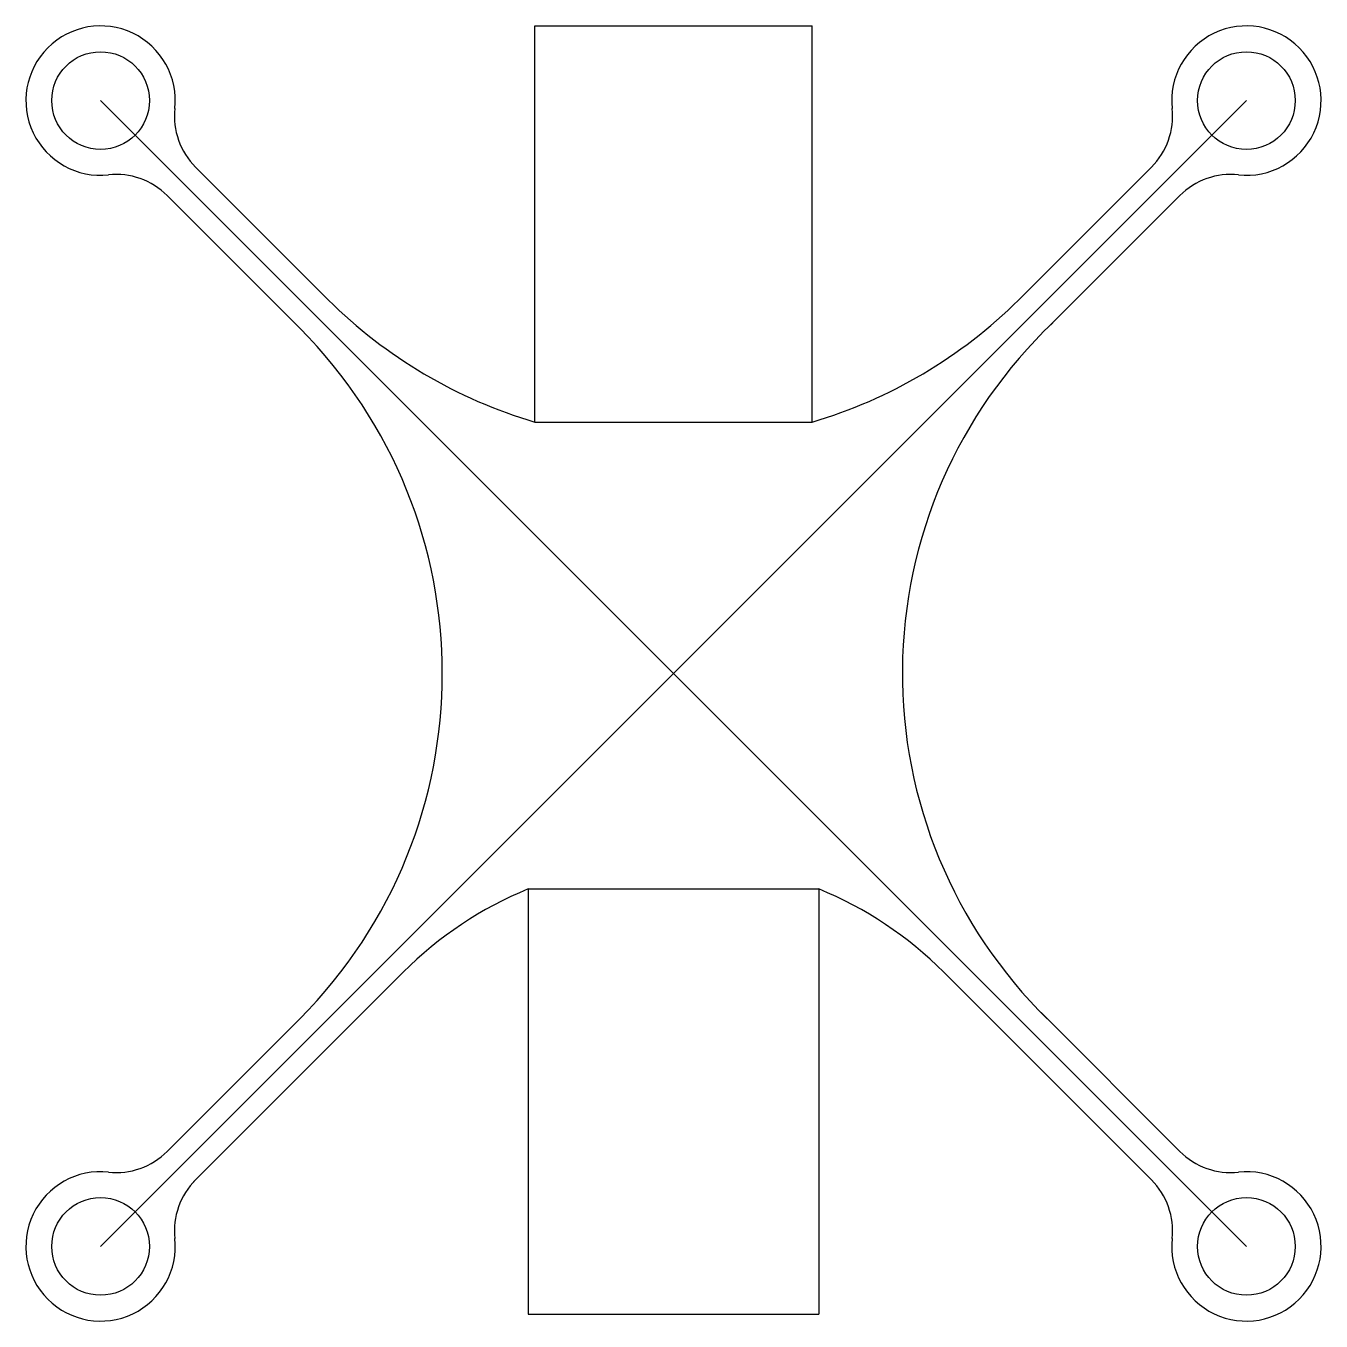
# Model space of a CAD drawing. Header units: inches. Extents: x 24 to 926, y 24 to 926.
import ezdxf

# ---------------------------------------------------------------- set-up
doc = ezdxf.new("R2010")
doc.units = ezdxf.units.IN
doc.header["$MEASUREMENT"] = 0

msp = doc.modelspace()

# ---------------------------------------------------------------- linework, layer by layer
for p, q in [((378.58, 650), (378.58, 925.81)), ((378.58, 925.81), (571.42, 925.81)), ((571.42, 650), (571.42, 925.81)), ((76.19, 873.81), (873.81, 76.19)), ((873.81, 873.81), (76.19, 76.19)), ((142.25, 827.55), (234.64, 735.16)), ((715.36, 735.16), (807.75, 827.55)), ((214.84, 715.36), (121.73, 808.47)), ((827.55, 807.75), (735.16, 715.36)), ((378.58, 650), (571.42, 650)), ((373.8, 325), (576.2, 325)), ((373.8, 325), (373.8, 29)), ((576.2, 325), (576.2, 29)), ((288.91, 269.11), (140.85, 121.05)), ((807.75, 122.45), (661.6, 268.6)), ((122.45, 142.25), (214.84, 234.64)), ((730.87, 238.93), (827.81, 141.99)), ((373.8, 29), (576.2, 29))]:
    msp.add_line(p, q)
for centre in [(76.19, 873.81), (873.81, 873.81), (76.19, 76.19), (873.81, 76.19)]:
    msp.add_circle(centre, 34)
for centre, radius, start, end in [((76.19, 873.81), 52, 353.86231, 276.13769), ((873.81, 873.81), 52, 263.86231, 186.13769), ((177.61, 862.9), 50, 173.86231, 225), ((772.39, 862.9), 50, 315, 6.13769), ((87.1, 772.39), 50, 45, 96.13769), ((862.9, 772.39), 50, 83.86231, 135), ((475, 977.2), 341.11, 225.20023, 253.58083), ((475, 977.2), 341.11, 286.41917, 314.79977), ((-26.77, 475), 340.81, 315.14903, 44.85097), ((971.3, 475.06), 336.99, 133.57261, 225.51504), ((475, 78.95), 266.05, 112.3579, 135), ((475, 78.95), 266.05, 45, 67.6421), ((87.1, 177.61), 50, 263.86231, 315), ((862.9, 177.61), 50, 225, 276.13769), ((76.19, 76.19), 52, 83.86231, 6.13769), ((873.81, 76.19), 52, 173.86231, 96.13769), ((177.61, 87.1), 50, 135, 186.13769), ((772.39, 87.1), 50, 353.86231, 45)]:
    msp.add_arc(centre, radius, start, end)

doc.saveas('drawing.dxf')
